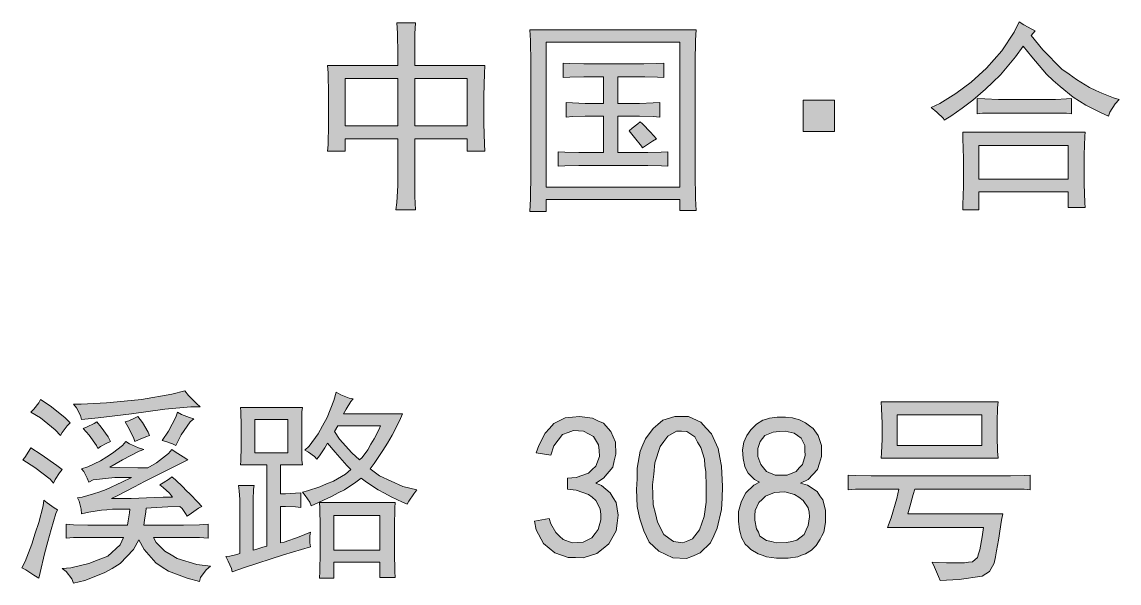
# Model space of a CAD drawing. Header units: millimetres. Extents: x 261 to 114907, y 32 to 1998430.
# Drawn here: x 109271 to 111040, y 1988538 to 1989443 of the extents above; entities that cross this region are included whole.
import ezdxf

# ---------------------------------------------------------------- set-up
doc = ezdxf.new("R2010")
doc.units = ezdxf.units.MM

msp = doc.modelspace()

# ---------------------------------------------------------------- hatches: boundary and pattern name
h = msp.add_hatch(color=0)
h.paths.add_polyline_path([(109905.7, 1989441.3), (109904.8, 1989423.2), (109904.4, 1989388.7), (109904.4, 1989372.3), (110017.3, 1989372.3), (110016.9, 1989359.4), (110016, 1989323.6), (110016, 1989300.8), (110016, 1989278.8), (110016.9, 1989245.6), (110017.3, 1989234.4), (109988.9, 1989234.4), (109988.9, 1989254.2), (109904.4, 1989254.2), (109904.4, 1989198.2), (109904.4, 1989190.5), (109904.8, 1989161.2), (109905.7, 1989139.6), (109874.2, 1989139.6), (109875.5, 1989151.3), (109877.3, 1989178.8), (109877.3, 1989194.4), (109877.3, 1989254.2), (109792.4, 1989254.2), (109792.4, 1989234.4), (109763.9, 1989234.4), (109764.8, 1989244.3), (109765.2, 1989277.5), (109765.2, 1989300.8), (109765.2, 1989324.9), (109764.8, 1989360.7), (109763.9, 1989372.3), (109877.3, 1989372.3), (109877.3, 1989390), (109876.4, 1989424.5), (109875.5, 1989441.3)])
h.paths.add_polyline_path([(109988.9, 1989274.9), (109988.9, 1989351.6), (109904.4, 1989351.6), (109904.4, 1989274.9)])
h.paths.add_polyline_path([(109877.3, 1989274.9), (109877.3, 1989351.6), (109792.4, 1989351.6), (109792.4, 1989274.9)])
h = msp.add_hatch(color=0)
h.dxf.hatch_style = 2
h.paths.add_polyline_path([(110898.5, 1989420.6), (110917.5, 1989397.7), (110948.1, 1989366.3), (110959.7, 1989358.1), (110971.4, 1989349.5), (110992.9, 1989336.6), (111002.8, 1989332.2), (111012.3, 1989327.5), (111031.3, 1989320.2), (111040.3, 1989317.6), (111033.8, 1989310.7), (111025.2, 1989296.9), (111023.5, 1989290.4), (111010.6, 1989296.5), (110986.9, 1989308.5), (110976.5, 1989315), (110966.2, 1989321.5), (110945.1, 1989338.3), (110934.3, 1989348.2), (110923.5, 1989358.5), (110899.4, 1989386.1), (110885.6, 1989403.3), (110873.5, 1989386.1), (110849, 1989357.2), (110836.9, 1989345.6), (110824.8, 1989334.4), (110804.6, 1989316.3), (110796, 1989309.8), (110787.4, 1989303.4), (110768.8, 1989290.4), (110758.5, 1989284), (110757.2, 1989286.6), (110746.4, 1989296.9), (110737.4, 1989304.7), (110751.2, 1989311.1), (110777, 1989327.1), (110789.5, 1989336.1), (110802, 1989345.2), (110826.6, 1989368), (110839.1, 1989382.2), (110851.1, 1989396), (110871.4, 1989426.2), (110879.1, 1989442.6), (110886.5, 1989437.8), (110899.4, 1989430.9), (110905, 1989428.3)])
h = msp.add_hatch(color=0)
h.paths.add_polyline_path([(110358.2, 1989429.6), (110357.3, 1989413.3), (110356.9, 1989377.1), (110356.9, 1989356.8), (110356.9, 1989217.6), (110356.9, 1989197.4), (110357.3, 1989157.7), (110358.2, 1989138.3), (110331.9, 1989138.3), (110331.9, 1989156.4), (110116.4, 1989156.4), (110116.4, 1989137), (110090.1, 1989137), (110091, 1989157.3), (110091.4, 1989198.7), (110091.4, 1989220.2), (110091.4, 1989356.8), (110091.4, 1989376.2), (110091, 1989412.8), (110090.1, 1989429.6)])
h.paths.add_polyline_path([(110331.9, 1989176.3), (110331.9, 1989410.2), (110116.4, 1989410.2), (110116.4, 1989176.3)])
h = msp.add_hatch(color=0)
h.dxf.hatch_style = 2
h.paths.add_polyline_path([(110264.2, 1989374.9), (110274.1, 1989374.9), (110294.8, 1989375.8), (110306, 1989376.2), (110306, 1989352.9), (110296.1, 1989353.4), (110275.4, 1989354.2), (110264.2, 1989354.2), (110231.9, 1989354.2), (110231.9, 1989311.1), (110255.2, 1989311.1), (110266.8, 1989311.1), (110289.2, 1989312), (110299.6, 1989312.4), (110299.6, 1989289.2), (110289.2, 1989290), (110266.8, 1989290.4), (110255.2, 1989290.4), (110231.9, 1989290.4), (110231.9, 1989231.8), (110268.1, 1989231.8), (110280.2, 1989231.8), (110302.1, 1989232.7), (110312.5, 1989233.1), (110312.5, 1989209.9), (110302.6, 1989210.7), (110280.6, 1989211.2), (110268.1, 1989211.2), (110179.8, 1989211.2), (110169, 1989211.2), (110146.6, 1989210.7), (110135.8, 1989209.9), (110135.8, 1989233.1), (110146.6, 1989232.7), (110169, 1989231.8), (110179.8, 1989231.8), (110208.6, 1989231.8), (110208.6, 1989290.4), (110190.1, 1989290.4), (110179.3, 1989290.4), (110158.6, 1989290), (110148.7, 1989289.2), (110148.7, 1989312.4), (110158.6, 1989312), (110179.3, 1989311.1), (110190.1, 1989311.1), (110208.6, 1989311.1), (110208.6, 1989354.2), (110188.8, 1989354.2), (110177.2, 1989354.2), (110154.3, 1989353.4), (110143.6, 1989352.9), (110143.6, 1989376.2), (110154.3, 1989375.8), (110177.2, 1989374.9), (110188.8, 1989374.9)])
h = msp.add_hatch(color=0)
h.dxf.hatch_style = 2
h.paths.add_polyline_path([(110531, 1989316.3), (110581.4, 1989316.3), (110581.4, 1989265.9), (110531, 1989265.9)])
h = msp.add_hatch(color=0)
h.dxf.hatch_style = 2
h.paths.add_polyline_path([(110927.4, 1989317.6), (110937.7, 1989317.6), (110955.8, 1989318.5), (110963.6, 1989318.9), (110963.6, 1989294.3), (110955.4, 1989295.2), (110937.7, 1989295.6), (110928.7, 1989295.6), (110855.9, 1989295.6), (110842.1, 1989295.6), (110820.1, 1989295.2), (110811.5, 1989294.3), (110811.5, 1989318.9), (110824, 1989318.5), (110846, 1989317.6), (110855.9, 1989317.6)])
h = msp.add_hatch(color=0)
h.dxf.hatch_style = 2
h.paths.add_polyline_path([(110268.1, 1989281.4), (110271.5, 1989278), (110284.5, 1989264.6), (110294.4, 1989254.2), (110287.9, 1989250.4), (110276.7, 1989243), (110272, 1989239.6), (110270.3, 1989242.2), (110259, 1989256), (110250, 1989267.2), (110255.2, 1989271.1), (110264.2, 1989278)])
h = msp.add_hatch(color=0)
h.paths.add_polyline_path([(110985.6, 1989264.6), (110985.1, 1989258.1), (110984.3, 1989228), (110984.3, 1989204.7), (110984.3, 1989181.4), (110985.1, 1989150.8), (110985.6, 1989143.5), (110958.4, 1989143.5), (110958.4, 1989168.5), (110814.1, 1989168.5), (110814.1, 1989139.6), (110788.2, 1989139.6), (110788.6, 1989147.4), (110789.5, 1989177.5), (110789.5, 1989199.5), (110789.5, 1989222.4), (110788.6, 1989254.7), (110788.2, 1989264.6)])
h.paths.add_polyline_path([(110958.4, 1989189.2), (110958.4, 1989243.5), (110814.1, 1989243.5), (110814.1, 1989189.2)])
h = msp.add_hatch(color=0)
h.dxf.hatch_style = 2
h.paths.add_polyline_path([(109558.4, 1988822), (109543.3, 1988822), (109501.5, 1988818.2), (109474.3, 1988814.3), (109447.6, 1988810.4), (109393.8, 1988803.9), (109367, 1988801.4), (109365.3, 1988807.8), (109358.9, 1988820.3), (109354.1, 1988825.9), (109366.6, 1988825.9), (109407.1, 1988828.5), (109435.6, 1988831.1), (109463.6, 1988833.7), (109512.7, 1988842.3), (109533.4, 1988847.9), (109539.8, 1988840.1), (109552.3, 1988827.2)])
h = msp.add_hatch(color=0)
h.paths.add_polyline_path([(109805.3, 1988835), (109801.4, 1988830.7), (109793.7, 1988818.2), (109789.8, 1988810.4), (109884.6, 1988810.4), (109879.8, 1988799.2), (109867.8, 1988775.9), (109860.4, 1988763.4), (109853.1, 1988751.4), (109838.9, 1988730.3), (109832.4, 1988722.1), (109847.5, 1988710.4), (109885, 1988693.2), (109907.8, 1988688), (109902.7, 1988681.6), (109894.9, 1988669.9), (109892.3, 1988664.8), (109884.6, 1988668.2), (109866.5, 1988676.8), (109855.7, 1988682.4), (109845.4, 1988688), (109826.8, 1988700.1), (109818.2, 1988706.6), (109809.6, 1988700.1), (109791.1, 1988688), (109781.2, 1988682.9), (109771.2, 1988677.7), (109749.3, 1988667.3), (109737.6, 1988662.2), (109735.1, 1988668.2), (109727.7, 1988679), (109723.4, 1988684.1), (109731.6, 1988686.3), (109751.4, 1988692.8), (109762.2, 1988697.5), (109773.4, 1988701.8), (109792.8, 1988713.4), (109801.4, 1988720.8), (109794.9, 1988727.2), (109776, 1988748.8), (109763.5, 1988763.4), (109759.2, 1988755.7), (109750.6, 1988742.8), (109746.7, 1988737.6), (109742.8, 1988741.5), (109732.9, 1988748.8), (109727.3, 1988751.8), (109734.2, 1988758.3), (109748.8, 1988778.1), (109755.7, 1988791.4), (109763.1, 1988804.8), (109773.8, 1988832), (109777.7, 1988845.3), (109785, 1988841), (109798.8, 1988835.8)])
h.paths.add_polyline_path([(109775.1, 1988782), (109783.3, 1988769.9), (109803.1, 1988747.5), (109815.6, 1988736.3), (109819.5, 1988740.2), (109828.6, 1988752.7), (109833.7, 1988761.7), (109838.9, 1988770.3), (109846.7, 1988785), (109849.2, 1988791), (109780.3, 1988791)])
h = msp.add_hatch(color=0)
h.dxf.hatch_style = 2
h.paths.add_polyline_path([(109300.7, 1988833.7), (109316.6, 1988823.3), (109340.3, 1988804.4), (109348.9, 1988796.2), (109343.8, 1988791), (109336, 1988780.7), (109333.4, 1988775.5), (109324.8, 1988785), (109300.7, 1988803.9), (109285.2, 1988813), (109290.3, 1988818.2), (109298.1, 1988828.5)])
h = msp.add_hatch(color=0)
h.paths.add_polyline_path([(109736.3, 1988595.8), (109692.8, 1988582.9), (109629.9, 1988562.6), (109610.1, 1988555.7), (109608.8, 1988560.9), (109603.6, 1988573), (109599.7, 1988580.3), (109606.2, 1988581.2), (109617.4, 1988583.7), (109622.2, 1988585.5), (109622.2, 1988667.3), (109622.2, 1988672.5), (109621.3, 1988686.3), (109620.4, 1988694.9), (109645.4, 1988694.9), (109644.6, 1988688.9), (109644.1, 1988672.1), (109644.1, 1988660.9), (109644.1, 1988590.6), (109648.4, 1988591.9), (109659.6, 1988595.4), (109666.1, 1988597.1), (109666.1, 1988728.5), (109623.4, 1988728.5), (109623.9, 1988735), (109624.7, 1988757.8), (109624.7, 1988774.2), (109624.7, 1988791), (109623.9, 1988814.3), (109623.4, 1988820.7), (109723.4, 1988820.7), (109722.6, 1988813.9), (109722.1, 1988790.2), (109722.1, 1988774.2), (109722.1, 1988758.3), (109722.6, 1988735.9), (109723.4, 1988728.5), (109688.1, 1988728.5), (109688.1, 1988681.6), (109695.8, 1988681.6), (109712.2, 1988682.4), (109720.8, 1988682.9), (109720.8, 1988659.6), (109712.2, 1988660.4), (109695.8, 1988660.9), (109688.1, 1988660.9), (109688.1, 1988602.3), (109694.1, 1988603.6), (109718.2, 1988612.2), (109736.3, 1988619.5), (109735.5, 1988613.9), (109735.5, 1988602.3)])
h.paths.add_polyline_path([(109699.7, 1988747.9), (109699.7, 1988801.4), (109646.7, 1988801.4), (109646.7, 1988747.9)])
h = msp.add_hatch(color=0)
h.paths.add_polyline_path([(110845.1, 1988829.8), (110844.2, 1988820.3), (110843.8, 1988797.9), (110843.8, 1988785.8), (110843.8, 1988773.3), (110844.2, 1988750.1), (110845.1, 1988738.9), (110656.4, 1988738.9), (110657.2, 1988747.9), (110658.1, 1988769.5), (110658.1, 1988782), (110658.1, 1988794.9), (110657.2, 1988819), (110656.4, 1988829.8)])
h.paths.add_polyline_path([(110819.2, 1988759.6), (110819.2, 1988809.1), (110682.6, 1988809.1), (110682.6, 1988759.6)])
h = msp.add_hatch(color=0)
h.dxf.hatch_style = 2
h.paths.add_polyline_path([(109458, 1988806.5), (109465.3, 1988796.6), (109474.3, 1988781.1), (109476.5, 1988775.5), (109470.5, 1988773.3), (109458.8, 1988768.6), (109452.8, 1988766), (109451.5, 1988770.8), (109443.8, 1988786.3), (109437.3, 1988797.5), (109443.3, 1988799.2), (109453.7, 1988803.9)])
h = msp.add_hatch(color=0)
h.dxf.hatch_style = 2
h.paths.add_polyline_path([(109548, 1988802.6), (109542, 1988797.9), (109527.8, 1988776.8), (109519.2, 1988759.6), (109514, 1988762.1), (109503.2, 1988766), (109497.2, 1988767.3), (109507.1, 1988782.4), (109519.2, 1988805.2), (109521.7, 1988813), (109528.2, 1988809.5), (109541.1, 1988804.4)])
h = msp.add_hatch(color=0)
h.dxf.hatch_style = 2
h.paths.add_polyline_path([(110097.5, 1988637.6), (110121.2, 1988641.5), (110123.7, 1988632.9), (110131.9, 1988619.1), (110138, 1988613.5), (110144, 1988607.9), (110158.2, 1988602.7), (110167.3, 1988603.1), (110175.9, 1988603.6), (110190.1, 1988610.5), (110195.3, 1988617.4), (110200.4, 1988624.2), (110204.8, 1988639.8), (110204.3, 1988648.4), (110203.5, 1988657.4), (110196.6, 1988670.8), (110190.5, 1988676), (110184.5, 1988680.7), (110164.7, 1988687.6), (110150.9, 1988689.3), (110150.9, 1988706.6), (110164.7, 1988707.8), (110184.5, 1988714.7), (110190.5, 1988720.8), (110196.6, 1988726.4), (110202.2, 1988741.9), (110201.7, 1988751.4), (110200.9, 1988760.8), (110192.7, 1988774.2), (110184.9, 1988778.5), (110176.7, 1988782.8), (110160.4, 1988783.7), (110151.7, 1988780.7), (110142.7, 1988777.2), (110128.9, 1988759.1), (110123.7, 1988744), (110100.5, 1988747.9), (110104.3, 1988759.6), (110114.7, 1988779.4), (110121.6, 1988787.1), (110128.5, 1988794.9), (110147, 1988803.9), (110158.6, 1988805.2), (110170.3, 1988806.5), (110191, 1988803.5), (110199.6, 1988799.2), (110208.6, 1988795.3), (110220.7, 1988782), (110224.6, 1988773.3), (110228, 1988764.7), (110228.9, 1988745.3), (110226.3, 1988735), (110223.7, 1988724.7), (110208.6, 1988706.6), (110196.6, 1988698.8), (110205.6, 1988694.9), (110219.4, 1988682.9), (110224.6, 1988675.1), (110229.3, 1988667.3), (110232.3, 1988647.1), (110231, 1988634.2), (110229.3, 1988621.7), (110217.7, 1988601), (110208.2, 1988593.2), (110198.3, 1988585.5), (110176.3, 1988578.1), (110163.8, 1988578.6), (110151.7, 1988578.6), (110130.2, 1988586.3), (110121.2, 1988594.1), (110112.1, 1988601.4), (110100.5, 1988623.4)])
h = msp.add_hatch(color=0)
h.paths.add_polyline_path([(110262.9, 1988705.7), (110263.4, 1988722.9), (110268.1, 1988750.1), (110272.4, 1988760.4), (110276.7, 1988770.3), (110288.8, 1988787.1), (110296.5, 1988793.6), (110304.3, 1988800.1), (110323.7, 1988806.5), (110334.9, 1988806.5), (110346.1, 1988806.5), (110365.9, 1988797), (110374.5, 1988787.6), (110383.2, 1988778.1), (110393.9, 1988754.4), (110396.5, 1988740.2), (110399.1, 1988725.9), (110400.8, 1988693.2), (110400, 1988674.7), (110399.1, 1988656.1), (110392.2, 1988626), (110387, 1988613.9), (110381.4, 1988602.3), (110364.6, 1988586.3), (110353.8, 1988581.6), (110342.6, 1988577.3), (110320.7, 1988578.1), (110309.5, 1988583.7), (110298.3, 1988588.9), (110282.7, 1988603.6), (110278.4, 1988612.6), (110273.7, 1988622.1), (110267.2, 1988641.1), (110265.5, 1988651), (110263.4, 1988661.3), (110262.1, 1988688.5)])
h.paths.add_polyline_path([(110290.1, 1988713.4), (110287.9, 1988695.8), (110289.2, 1988663.9), (110292.7, 1988649.7), (110295.7, 1988635.9), (110306.4, 1988616.1), (110314.2, 1988610), (110321.5, 1988604.4), (110336.6, 1988602.3), (110344.8, 1988605.7), (110352.6, 1988609.2), (110363.8, 1988623.4), (110367.2, 1988634.2), (110371.1, 1988644.9), (110374.5, 1988668.2), (110374.5, 1988681.1), (110374.5, 1988693.6), (110373.7, 1988716.9), (110372.4, 1988727.2), (110371.5, 1988737.6), (110365.9, 1988756.5), (110360.7, 1988764.7), (110356, 1988773.3), (110343.1, 1988782), (110334.9, 1988782.4), (110326.7, 1988782.8), (110312.5, 1988774.6), (110306.4, 1988766), (110300, 1988757.8), (110291.8, 1988731.5)])
h = msp.add_hatch(color=0)
h.paths.add_polyline_path([(110426.7, 1988645.4), (110426.7, 1988653.1), (110430.6, 1988668.2), (110434.4, 1988676), (110438.3, 1988683.3), (110451.2, 1988695.3), (110460.3, 1988700.1), (110452.5, 1988704.4), (110442.2, 1988714.7), (110439.6, 1988719.9), (110437, 1988725.5), (110434, 1988738.4), (110433.6, 1988745.3), (110433.1, 1988752.7), (110435.3, 1988764.7), (110437.4, 1988769.9), (110440, 1988775.5), (110446.5, 1988785), (110451.2, 1988789.7), (110455.5, 1988794), (110465.9, 1988800.5), (110471.5, 1988801.8), (110476.7, 1988803.5), (110488.7, 1988805.2), (110495.2, 1988805.2), (110502.1, 1988805.2), (110513.7, 1988803.9), (110518.9, 1988802.6), (110524.1, 1988801.4), (110534.8, 1988795.8), (110540.9, 1988791.4), (110546.9, 1988787.1), (110555.1, 1988775.5), (110557.7, 1988767.3), (110560.3, 1988759.6), (110560.3, 1988741.5), (110557.2, 1988731.1), (110554.2, 1988720.8), (110539.1, 1988704.4), (110526.6, 1988698.8), (110537.9, 1988695.3), (110553.4, 1988685.4), (110557.7, 1988678.5), (110562.4, 1988671.6), (110566.7, 1988655.3), (110566.7, 1988645.4), (110566.7, 1988635.5), (110564.1, 1988619.9), (110561.1, 1988613.9), (110558.1, 1988608.3), (110551.6, 1988598.4), (110548.2, 1988594.5), (110544.3, 1988590.6), (110534.8, 1988584.6), (110528.4, 1988582.4), (110522.3, 1988579.9), (110506.8, 1988577.7), (110497.3, 1988577.7), (110487.9, 1988577.7), (110471.5, 1988579.9), (110465, 1988582.4), (110458.1, 1988584.6), (110446.5, 1988591.5), (110442.2, 1988595.8), (110437.4, 1988600.5), (110431.4, 1988611.3), (110429.7, 1988617.4), (110428, 1988623.4), (110426.7, 1988637.6)])
h.paths.add_polyline_path([(110453, 1988646.7), (110453, 1988638.9), (110455.5, 1988625.1), (110458.6, 1988619.5), (110461.1, 1988613.5), (110471.9, 1988606.1), (110479.7, 1988604.4), (110487.4, 1988602.7), (110503.8, 1988603.1), (110512.4, 1988604.9), (110520.6, 1988607), (110532.2, 1988616.1), (110535.7, 1988623.4), (110539.1, 1988630.3), (110541.3, 1988644.5), (110540.4, 1988651.8), (110539.1, 1988659.2), (110531, 1988670.8), (110524.1, 1988676), (110516.7, 1988680.7), (110501.2, 1988685), (110492.6, 1988684.1), (110484.4, 1988683.7), (110470.2, 1988677.7), (110465, 1988672.5), (110459.4, 1988667.3), (110453.4, 1988654.4)])
h.paths.add_polyline_path([(110457.7, 1988747.9), (110457.7, 1988741.5), (110462.4, 1988729), (110466.7, 1988723.4), (110471.5, 1988717.3), (110485.7, 1988711.7), (110495.2, 1988711.7), (110505.1, 1988711.7), (110519.8, 1988717.3), (110524.5, 1988723.4), (110529.7, 1988729), (110534, 1988743.2), (110533.5, 1988751.4), (110533.5, 1988759.6), (110527.5, 1988771.2), (110521.9, 1988775.5), (110516.3, 1988779.4), (110501.7, 1988782.4), (110492.2, 1988782), (110482.7, 1988781.1), (110469.3, 1988775.5), (110465.5, 1988770.8), (110461.6, 1988766), (110457.7, 1988754.4)])
h = msp.add_hatch(color=0)
h.dxf.hatch_style = 2
h.paths.add_polyline_path([(109392, 1988797.5), (109398.9, 1988788.9), (109410.1, 1988773.3), (109414, 1988766), (109408, 1988763.4), (109397.6, 1988757.8), (109393.3, 1988754.4), (109391.2, 1988759.6), (109379.5, 1988775.9), (109369.6, 1988787.1), (109376.1, 1988789.7), (109387.3, 1988794.9)])
h = msp.add_hatch(color=0)
h.dxf.hatch_style = 2
h.paths.add_polyline_path([(109438.6, 1988766), (109444.6, 1988762.1), (109458.8, 1988755.7), (109467.5, 1988753.1), (109460.1, 1988750.5), (109433, 1988736.3), (109412.7, 1988724.7), (109427.8, 1988723.8), (109458, 1988723.4), (109473.9, 1988723.4), (109488.1, 1988731.5), (109507.5, 1988746.6), (109512.7, 1988753.1), (109517.9, 1988749.2), (109530.8, 1988741), (109538.6, 1988736.3), (109520, 1988727.2), (109484.7, 1988709.6), (109468.7, 1988701.4), (109452.4, 1988692.8), (109425.7, 1988679), (109415.3, 1988673.8), (109425.2, 1988673.8), (109447.2, 1988674.2), (109459.3, 1988674.7), (109471.8, 1988675.1), (109498.9, 1988676), (109514, 1988676.4), (109508.8, 1988682.4), (109498.5, 1988691.9), (109493.3, 1988696.2), (109498.9, 1988699.2), (109508.8, 1988705.7), (109512.7, 1988709.1), (109518.7, 1988704), (109530.4, 1988692.8), (109536, 1988686.7), (109542, 1988681.1), (109554.5, 1988668.2), (109561, 1988660.9), (109555.8, 1988658.3), (109544.2, 1988650.5), (109537.3, 1988645.4), (109534.7, 1988649.7), (109529.1, 1988657.9), (109525.6, 1988660.9), (109506.2, 1988660.4), (109479.1, 1988659.2), (109471.3, 1988658.3), (109470.5, 1988652.3), (109468.7, 1988638.9), (109467.5, 1988631.1), (109520.5, 1988631.1), (109531.7, 1988631.1), (109557.1, 1988631.6), (109571.3, 1988632.4), (109571.3, 1988610), (109557.5, 1988610.9), (109532.1, 1988611.3), (109520.5, 1988611.3), (109483, 1988611.3), (109487.3, 1988603.1), (109501.5, 1988588.9), (109511.4, 1988582.9), (109521.3, 1988577.3), (109553.2, 1988567.8), (109575.2, 1988564.8), (109567.9, 1988558.7), (109558.8, 1988546.7), (109557.1, 1988540.2), (109537.3, 1988545.4), (109507.5, 1988557), (109497.2, 1988563.5), (109486.8, 1988570), (109467.9, 1988591.9), (109459.3, 1988607.4), (109451.1, 1988591.9), (109429.5, 1988569.1), (109416.6, 1988561.3), (109403.7, 1988554), (109372.2, 1988541.9), (109354.1, 1988537.6), (109351.5, 1988544.5), (109342.5, 1988556.2), (109336, 1988560.9), (109349.8, 1988562.2), (109378.7, 1988569.1), (109393.8, 1988575.1), (109409.3, 1988581.2), (109429.5, 1988599.3), (109434.7, 1988611.3), (109389.5, 1988611.3), (109377.4, 1988611.3), (109354.1, 1988610.9), (109342.5, 1988610), (109342.5, 1988632.4), (109354.1, 1988631.6), (109377.4, 1988631.1), (109389.5, 1988631.1), (109441.2, 1988631.1), (109442.5, 1988638), (109444.6, 1988651), (109445, 1988657), (109435.6, 1988657), (109417, 1988656.6), (109408, 1988655.7), (109399.4, 1988655.3), (109378.7, 1988651.8), (109367, 1988649.2), (109366.6, 1988656.6), (109363.2, 1988669.5), (109360.6, 1988675.1), (109368.3, 1988676.4), (109386.4, 1988681.6), (109396.4, 1988685), (109406.7, 1988688.5), (109432.1, 1988700.1), (109447.6, 1988707.8), (109420.5, 1988707.8), (109386, 1988704), (109378.7, 1988700.1), (109376.1, 1988706.6), (109370.5, 1988717.3), (109367, 1988722.1), (109377.4, 1988725.1), (109397.6, 1988734.6), (109407.6, 1988741), (109417, 1988747.1), (109433, 1988759.6)])
h = msp.add_hatch(color=0)
h.dxf.hatch_style = 2
h.paths.add_polyline_path([(109285.2, 1988755.7), (109302, 1988744.9), (109327.4, 1988727.2), (109336, 1988720.8), (109331.3, 1988715.6), (109324.4, 1988704.4), (109321.8, 1988698.8), (109316.6, 1988705.3), (109291.6, 1988723.8), (109272.2, 1988736.3), (109275.7, 1988740.2), (109282.2, 1988750.1)])
h = msp.add_hatch(color=0)
h.dxf.hatch_style = 2
h.paths.add_polyline_path([(110852.9, 1988710.4), (110865.3, 1988710.4), (110887.3, 1988710.9), (110897.2, 1988711.7), (110897.2, 1988688), (110887.3, 1988688.9), (110865.3, 1988689.3), (110852.9, 1988689.3), (110711.1, 1988689.3), (110708.5, 1988680.3), (110702.9, 1988660.4), (110699.4, 1988649.2), (110852.9, 1988649.2), (110850.7, 1988638.9), (110848.1, 1988621.2), (110846.8, 1988613.9), (110846, 1988607), (110842.9, 1988589.8), (110841.2, 1988579.9), (110839.1, 1988569.5), (110831.3, 1988556.2), (110825.7, 1988552.3), (110819.7, 1988548.8), (110782.6, 1988543.2), (110751.6, 1988541.5), (110749, 1988548.4), (110742.5, 1988563.5), (110738.7, 1988571.2), (110761.9, 1988570.4), (110791.2, 1988570.4), (110797.7, 1988571.2), (110803.7, 1988571.7), (110811.9, 1988578.6), (110813.6, 1988585), (110815.8, 1988591.1), (110819.7, 1988612.2), (110821.8, 1988627.3), (110667.1, 1988627.3), (110672.7, 1988642.8), (110681.8, 1988673.8), (110685.2, 1988689.3), (110653.8, 1988689.3), (110640.4, 1988689.3), (110615, 1988688.9), (110603.4, 1988688), (110603.4, 1988711.7), (110615, 1988710.9), (110640.4, 1988710.4), (110653.8, 1988710.4)])
h = msp.add_hatch(color=0)
h.dxf.hatch_style = 2
h.paths.add_polyline_path([(109328.3, 1988655.7), (109325.7, 1988649.7), (109317.9, 1988624.2), (109312.8, 1988604.4), (109307.6, 1988584.6), (109300.3, 1988554.9), (109298.1, 1988545.4), (109290.3, 1988550.6), (109277, 1988558.7), (109271, 1988562.2), (109276.1, 1988572.5), (109286.9, 1988600.5), (109292.5, 1988618.2), (109298.1, 1988635.5), (109305, 1988662.2), (109306.3, 1988671.2), (109311.9, 1988666.9), (109323.1, 1988659.2)])
h = msp.add_hatch(color=0)
h.paths.add_polyline_path([(109872.9, 1988667.3), (109872.1, 1988659.2), (109871.7, 1988629), (109871.7, 1988607.4), (109871.7, 1988586.8), (109872.1, 1988556.2), (109872.9, 1988546.7), (109848, 1988546.7), (109848, 1988571.2), (109773.8, 1988571.2), (109773.8, 1988545.4), (109750.6, 1988545.4), (109751.4, 1988556.2), (109751.9, 1988587.6), (109751.9, 1988607.4), (109751.9, 1988628.6), (109751.4, 1988658.3), (109750.6, 1988667.3)])
h.paths.add_polyline_path([(109848, 1988590.6), (109848, 1988646.7), (109773.8, 1988646.7), (109773.8, 1988590.6)])

# ---------------------------------------------------------------- linework, layer by layer
at = {"color": 0, "lineweight": 0}
for points in [[(109905.7, 1989441.3), (109904.8, 1989423.2), (109904.4, 1989388.7), (109904.4, 1989372.3), (110017.3, 1989372.3), (110016.9, 1989359.4), (110016, 1989323.6), (110016, 1989300.8), (110016, 1989278.8), (110016.9, 1989245.6), (110017.3, 1989234.4), (109988.9, 1989234.4), (109988.9, 1989254.2), (109904.4, 1989254.2), (109904.4, 1989198.2), (109904.4, 1989190.5), (109904.8, 1989161.2), (109905.7, 1989139.6), (109874.2, 1989139.6), (109875.5, 1989151.3), (109877.3, 1989178.8), (109877.3, 1989194.4), (109877.3, 1989254.2), (109792.4, 1989254.2), (109792.4, 1989234.4), (109763.9, 1989234.4), (109764.8, 1989244.3), (109765.2, 1989277.5), (109765.2, 1989300.8), (109765.2, 1989324.9), (109764.8, 1989360.7), (109763.9, 1989372.3), (109877.3, 1989372.3), (109877.3, 1989390), (109876.4, 1989424.5), (109875.5, 1989441.3)], [(110898.5, 1989420.6), (110917.5, 1989397.7), (110948.1, 1989366.3), (110959.7, 1989358.1), (110971.4, 1989349.5), (110992.9, 1989336.6), (111002.8, 1989332.2), (111012.3, 1989327.5), (111031.3, 1989320.2), (111040.3, 1989317.6), (111033.8, 1989310.7), (111025.2, 1989296.9), (111023.5, 1989290.4), (111010.6, 1989296.5), (110986.9, 1989308.5), (110976.5, 1989315), (110966.2, 1989321.5), (110945.1, 1989338.3), (110934.3, 1989348.2), (110923.5, 1989358.5), (110899.4, 1989386.1), (110885.6, 1989403.3), (110873.5, 1989386.1), (110849, 1989357.2), (110836.9, 1989345.6), (110824.8, 1989334.4), (110804.6, 1989316.3), (110796, 1989309.8), (110787.4, 1989303.4), (110768.8, 1989290.4), (110758.5, 1989284), (110757.2, 1989286.6), (110746.4, 1989296.9), (110737.4, 1989304.7), (110751.2, 1989311.1), (110777, 1989327.1), (110789.5, 1989336.1), (110802, 1989345.2), (110826.6, 1989368), (110839.1, 1989382.2), (110851.1, 1989396), (110871.4, 1989426.2), (110879.1, 1989442.6), (110886.5, 1989437.8), (110899.4, 1989430.9), (110905, 1989428.3)], [(110358.2, 1989429.6), (110357.3, 1989413.3), (110356.9, 1989377.1), (110356.9, 1989356.8), (110356.9, 1989217.6), (110356.9, 1989197.4), (110357.3, 1989157.7), (110358.2, 1989138.3), (110331.9, 1989138.3), (110331.9, 1989156.4), (110116.4, 1989156.4), (110116.4, 1989137), (110090.1, 1989137), (110091, 1989157.3), (110091.4, 1989198.7), (110091.4, 1989220.2), (110091.4, 1989356.8), (110091.4, 1989376.2), (110091, 1989412.8), (110090.1, 1989429.6)], [(110331.9, 1989176.3), (110331.9, 1989410.2), (110116.4, 1989410.2), (110116.4, 1989176.3)], [(110264.2, 1989374.9), (110274.1, 1989374.9), (110294.8, 1989375.8), (110306, 1989376.2), (110306, 1989352.9), (110296.1, 1989353.4), (110275.4, 1989354.2), (110264.2, 1989354.2), (110231.9, 1989354.2), (110231.9, 1989311.1), (110255.2, 1989311.1), (110266.8, 1989311.1), (110289.2, 1989312), (110299.6, 1989312.4), (110299.6, 1989289.2), (110289.2, 1989290), (110266.8, 1989290.4), (110255.2, 1989290.4), (110231.9, 1989290.4), (110231.9, 1989231.8), (110268.1, 1989231.8), (110280.2, 1989231.8), (110302.1, 1989232.7), (110312.5, 1989233.1), (110312.5, 1989209.9), (110302.6, 1989210.7), (110280.6, 1989211.2), (110268.1, 1989211.2), (110179.8, 1989211.2), (110169, 1989211.2), (110146.6, 1989210.7), (110135.8, 1989209.9), (110135.8, 1989233.1), (110146.6, 1989232.7), (110169, 1989231.8), (110179.8, 1989231.8), (110208.6, 1989231.8), (110208.6, 1989290.4), (110190.1, 1989290.4), (110179.3, 1989290.4), (110158.6, 1989290), (110148.7, 1989289.2), (110148.7, 1989312.4), (110158.6, 1989312), (110179.3, 1989311.1), (110190.1, 1989311.1), (110208.6, 1989311.1), (110208.6, 1989354.2), (110188.8, 1989354.2), (110177.2, 1989354.2), (110154.3, 1989353.4), (110143.6, 1989352.9), (110143.6, 1989376.2), (110154.3, 1989375.8), (110177.2, 1989374.9), (110188.8, 1989374.9)], [(109877.3, 1989274.9), (109877.3, 1989351.6), (109792.4, 1989351.6), (109792.4, 1989274.9)], [(109988.9, 1989274.9), (109988.9, 1989351.6), (109904.4, 1989351.6), (109904.4, 1989274.9)], [(110531, 1989316.3), (110581.4, 1989316.3), (110581.4, 1989265.9), (110531, 1989265.9)], [(110927.4, 1989317.6), (110937.7, 1989317.6), (110955.8, 1989318.5), (110963.6, 1989318.9), (110963.6, 1989294.3), (110955.4, 1989295.2), (110937.7, 1989295.6), (110928.7, 1989295.6), (110855.9, 1989295.6), (110842.1, 1989295.6), (110820.1, 1989295.2), (110811.5, 1989294.3), (110811.5, 1989318.9), (110824, 1989318.5), (110846, 1989317.6), (110855.9, 1989317.6)], [(110268.1, 1989281.4), (110271.5, 1989278), (110284.5, 1989264.6), (110294.4, 1989254.2), (110287.9, 1989250.4), (110276.7, 1989243), (110272, 1989239.6), (110270.3, 1989242.2), (110259, 1989256), (110250, 1989267.2), (110255.2, 1989271.1), (110264.2, 1989278)], [(110985.6, 1989264.6), (110985.1, 1989258.1), (110984.3, 1989228), (110984.3, 1989204.7), (110984.3, 1989181.4), (110985.1, 1989150.8), (110985.6, 1989143.5), (110958.4, 1989143.5), (110958.4, 1989168.5), (110814.1, 1989168.5), (110814.1, 1989139.6), (110788.2, 1989139.6), (110788.6, 1989147.4), (110789.5, 1989177.5), (110789.5, 1989199.5), (110789.5, 1989222.4), (110788.6, 1989254.7), (110788.2, 1989264.6)], [(110958.4, 1989189.2), (110958.4, 1989243.5), (110814.1, 1989243.5), (110814.1, 1989189.2)], [(109558.4, 1988822), (109543.3, 1988822), (109501.5, 1988818.2), (109474.3, 1988814.3), (109447.6, 1988810.4), (109393.8, 1988803.9), (109367, 1988801.4), (109365.3, 1988807.8), (109358.9, 1988820.3), (109354.1, 1988825.9), (109366.6, 1988825.9), (109407.1, 1988828.5), (109435.6, 1988831.1), (109463.6, 1988833.7), (109512.7, 1988842.3), (109533.4, 1988847.9), (109539.8, 1988840.1), (109552.3, 1988827.2)], [(109805.3, 1988835), (109801.4, 1988830.7), (109793.7, 1988818.2), (109789.8, 1988810.4), (109884.6, 1988810.4), (109879.8, 1988799.2), (109867.8, 1988775.9), (109860.4, 1988763.4), (109853.1, 1988751.4), (109838.9, 1988730.3), (109832.4, 1988722.1), (109847.5, 1988710.4), (109885, 1988693.2), (109907.8, 1988688), (109902.7, 1988681.6), (109894.9, 1988669.9), (109892.3, 1988664.8), (109884.6, 1988668.2), (109866.5, 1988676.8), (109855.7, 1988682.4), (109845.4, 1988688), (109826.8, 1988700.1), (109818.2, 1988706.6), (109809.6, 1988700.1), (109791.1, 1988688), (109781.2, 1988682.9), (109771.2, 1988677.7), (109749.3, 1988667.3), (109737.6, 1988662.2), (109735.1, 1988668.2), (109727.7, 1988679), (109723.4, 1988684.1), (109731.6, 1988686.3), (109751.4, 1988692.8), (109762.2, 1988697.5), (109773.4, 1988701.8), (109792.8, 1988713.4), (109801.4, 1988720.8), (109794.9, 1988727.2), (109776, 1988748.8), (109763.5, 1988763.4), (109759.2, 1988755.7), (109750.6, 1988742.8), (109746.7, 1988737.6), (109742.8, 1988741.5), (109732.9, 1988748.8), (109727.3, 1988751.8), (109734.2, 1988758.3), (109748.8, 1988778.1), (109755.7, 1988791.4), (109763.1, 1988804.8), (109773.8, 1988832), (109777.7, 1988845.3), (109785, 1988841), (109798.8, 1988835.8)], [(109300.7, 1988833.7), (109316.6, 1988823.3), (109340.3, 1988804.4), (109348.9, 1988796.2), (109343.8, 1988791), (109336, 1988780.7), (109333.4, 1988775.5), (109324.8, 1988785), (109300.7, 1988803.9), (109285.2, 1988813), (109290.3, 1988818.2), (109298.1, 1988828.5)], [(109736.3, 1988595.8), (109692.8, 1988582.9), (109629.9, 1988562.6), (109610.1, 1988555.7), (109608.8, 1988560.9), (109603.6, 1988573), (109599.7, 1988580.3), (109606.2, 1988581.2), (109617.4, 1988583.7), (109622.2, 1988585.5), (109622.2, 1988667.3), (109622.2, 1988672.5), (109621.3, 1988686.3), (109620.4, 1988694.9), (109645.4, 1988694.9), (109644.6, 1988688.9), (109644.1, 1988672.1), (109644.1, 1988660.9), (109644.1, 1988590.6), (109648.4, 1988591.9), (109659.6, 1988595.4), (109666.1, 1988597.1), (109666.1, 1988728.5), (109623.4, 1988728.5), (109623.9, 1988735), (109624.7, 1988757.8), (109624.7, 1988774.2), (109624.7, 1988791), (109623.9, 1988814.3), (109623.4, 1988820.7), (109723.4, 1988820.7), (109722.6, 1988813.9), (109722.1, 1988790.2), (109722.1, 1988774.2), (109722.1, 1988758.3), (109722.6, 1988735.9), (109723.4, 1988728.5), (109688.1, 1988728.5), (109688.1, 1988681.6), (109695.8, 1988681.6), (109712.2, 1988682.4), (109720.8, 1988682.9), (109720.8, 1988659.6), (109712.2, 1988660.4), (109695.8, 1988660.9), (109688.1, 1988660.9), (109688.1, 1988602.3), (109694.1, 1988603.6), (109718.2, 1988612.2), (109736.3, 1988619.5), (109735.5, 1988613.9), (109735.5, 1988602.3)], [(110845.1, 1988829.8), (110844.2, 1988820.3), (110843.8, 1988797.9), (110843.8, 1988785.8), (110843.8, 1988773.3), (110844.2, 1988750.1), (110845.1, 1988738.9), (110656.4, 1988738.9), (110657.2, 1988747.9), (110658.1, 1988769.5), (110658.1, 1988782), (110658.1, 1988794.9), (110657.2, 1988819), (110656.4, 1988829.8)], [(109458, 1988806.5), (109465.3, 1988796.6), (109474.3, 1988781.1), (109476.5, 1988775.5), (109470.5, 1988773.3), (109458.8, 1988768.6), (109452.8, 1988766), (109451.5, 1988770.8), (109443.8, 1988786.3), (109437.3, 1988797.5), (109443.3, 1988799.2), (109453.7, 1988803.9)], [(109548, 1988802.6), (109542, 1988797.9), (109527.8, 1988776.8), (109519.2, 1988759.6), (109514, 1988762.1), (109503.2, 1988766), (109497.2, 1988767.3), (109507.1, 1988782.4), (109519.2, 1988805.2), (109521.7, 1988813), (109528.2, 1988809.5), (109541.1, 1988804.4)], [(109699.7, 1988747.9), (109699.7, 1988801.4), (109646.7, 1988801.4), (109646.7, 1988747.9)], [(110097.5, 1988637.6), (110121.2, 1988641.5), (110123.7, 1988632.9), (110131.9, 1988619.1), (110138, 1988613.5), (110144, 1988607.9), (110158.2, 1988602.7), (110167.3, 1988603.1), (110175.9, 1988603.6), (110190.1, 1988610.5), (110195.3, 1988617.4), (110200.4, 1988624.2), (110204.8, 1988639.8), (110204.3, 1988648.4), (110203.5, 1988657.4), (110196.6, 1988670.8), (110190.5, 1988676), (110184.5, 1988680.7), (110164.7, 1988687.6), (110150.9, 1988689.3), (110150.9, 1988706.6), (110164.7, 1988707.8), (110184.5, 1988714.7), (110190.5, 1988720.8), (110196.6, 1988726.4), (110202.2, 1988741.9), (110201.7, 1988751.4), (110200.9, 1988760.8), (110192.7, 1988774.2), (110184.9, 1988778.5), (110176.7, 1988782.8), (110160.4, 1988783.7), (110151.7, 1988780.7), (110142.7, 1988777.2), (110128.9, 1988759.1), (110123.7, 1988744), (110100.5, 1988747.9), (110104.3, 1988759.6), (110114.7, 1988779.4), (110121.6, 1988787.1), (110128.5, 1988794.9), (110147, 1988803.9), (110158.6, 1988805.2), (110170.3, 1988806.5), (110191, 1988803.5), (110199.6, 1988799.2), (110208.6, 1988795.3), (110220.7, 1988782), (110224.6, 1988773.3), (110228, 1988764.7), (110228.9, 1988745.3), (110226.3, 1988735), (110223.7, 1988724.7), (110208.6, 1988706.6), (110196.6, 1988698.8), (110205.6, 1988694.9), (110219.4, 1988682.9), (110224.6, 1988675.1), (110229.3, 1988667.3), (110232.3, 1988647.1), (110231, 1988634.2), (110229.3, 1988621.7), (110217.7, 1988601), (110208.2, 1988593.2), (110198.3, 1988585.5), (110176.3, 1988578.1), (110163.8, 1988578.6), (110151.7, 1988578.6), (110130.2, 1988586.3), (110121.2, 1988594.1), (110112.1, 1988601.4), (110100.5, 1988623.4)], [(110262.9, 1988705.7), (110263.4, 1988722.9), (110268.1, 1988750.1), (110272.4, 1988760.4), (110276.7, 1988770.3), (110288.8, 1988787.1), (110296.5, 1988793.6), (110304.3, 1988800.1), (110323.7, 1988806.5), (110334.9, 1988806.5), (110346.1, 1988806.5), (110365.9, 1988797), (110374.5, 1988787.6), (110383.2, 1988778.1), (110393.9, 1988754.4), (110396.5, 1988740.2), (110399.1, 1988725.9), (110400.8, 1988693.2), (110400, 1988674.7), (110399.1, 1988656.1), (110392.2, 1988626), (110387, 1988613.9), (110381.4, 1988602.3), (110364.6, 1988586.3), (110353.8, 1988581.6), (110342.6, 1988577.3), (110320.7, 1988578.1), (110309.5, 1988583.7), (110298.3, 1988588.9), (110282.7, 1988603.6), (110278.4, 1988612.6), (110273.7, 1988622.1), (110267.2, 1988641.1), (110265.5, 1988651), (110263.4, 1988661.3), (110262.1, 1988688.5)], [(110426.7, 1988645.4), (110426.7, 1988653.1), (110430.6, 1988668.2), (110434.4, 1988676), (110438.3, 1988683.3), (110451.2, 1988695.3), (110460.3, 1988700.1), (110452.5, 1988704.4), (110442.2, 1988714.7), (110439.6, 1988719.9), (110437, 1988725.5), (110434, 1988738.4), (110433.6, 1988745.3), (110433.1, 1988752.7), (110435.3, 1988764.7), (110437.4, 1988769.9), (110440, 1988775.5), (110446.5, 1988785), (110451.2, 1988789.7), (110455.5, 1988794), (110465.9, 1988800.5), (110471.5, 1988801.8), (110476.7, 1988803.5), (110488.7, 1988805.2), (110495.2, 1988805.2), (110502.1, 1988805.2), (110513.7, 1988803.9), (110518.9, 1988802.6), (110524.1, 1988801.4), (110534.8, 1988795.8), (110540.9, 1988791.4), (110546.9, 1988787.1), (110555.1, 1988775.5), (110557.7, 1988767.3), (110560.3, 1988759.6), (110560.3, 1988741.5), (110557.2, 1988731.1), (110554.2, 1988720.8), (110539.1, 1988704.4), (110526.6, 1988698.8), (110537.9, 1988695.3), (110553.4, 1988685.4), (110557.7, 1988678.5), (110562.4, 1988671.6), (110566.7, 1988655.3), (110566.7, 1988645.4), (110566.7, 1988635.5), (110564.1, 1988619.9), (110561.1, 1988613.9), (110558.1, 1988608.3), (110551.6, 1988598.4), (110548.2, 1988594.5), (110544.3, 1988590.6), (110534.8, 1988584.6), (110528.4, 1988582.4), (110522.3, 1988579.9), (110506.8, 1988577.7), (110497.3, 1988577.7), (110487.9, 1988577.7), (110471.5, 1988579.9), (110465, 1988582.4), (110458.1, 1988584.6), (110446.5, 1988591.5), (110442.2, 1988595.8), (110437.4, 1988600.5), (110431.4, 1988611.3), (110429.7, 1988617.4), (110428, 1988623.4), (110426.7, 1988637.6)], [(110819.2, 1988759.6), (110819.2, 1988809.1), (110682.6, 1988809.1), (110682.6, 1988759.6)], [(109392, 1988797.5), (109398.9, 1988788.9), (109410.1, 1988773.3), (109414, 1988766), (109408, 1988763.4), (109397.6, 1988757.8), (109393.3, 1988754.4), (109391.2, 1988759.6), (109379.5, 1988775.9), (109369.6, 1988787.1), (109376.1, 1988789.7), (109387.3, 1988794.9)], [(109775.1, 1988782), (109783.3, 1988769.9), (109803.1, 1988747.5), (109815.6, 1988736.3), (109819.5, 1988740.2), (109828.6, 1988752.7), (109833.7, 1988761.7), (109838.9, 1988770.3), (109846.7, 1988785), (109849.2, 1988791), (109780.3, 1988791)], [(110290.1, 1988713.4), (110287.9, 1988695.8), (110289.2, 1988663.9), (110292.7, 1988649.7), (110295.7, 1988635.9), (110306.4, 1988616.1), (110314.2, 1988610), (110321.5, 1988604.4), (110336.6, 1988602.3), (110344.8, 1988605.7), (110352.6, 1988609.2), (110363.8, 1988623.4), (110367.2, 1988634.2), (110371.1, 1988644.9), (110374.5, 1988668.2), (110374.5, 1988681.1), (110374.5, 1988693.6), (110373.7, 1988716.9), (110372.4, 1988727.2), (110371.5, 1988737.6), (110365.9, 1988756.5), (110360.7, 1988764.7), (110356, 1988773.3), (110343.1, 1988782), (110334.9, 1988782.4), (110326.7, 1988782.8), (110312.5, 1988774.6), (110306.4, 1988766), (110300, 1988757.8), (110291.8, 1988731.5)], [(110457.7, 1988747.9), (110457.7, 1988741.5), (110462.4, 1988729), (110466.7, 1988723.4), (110471.5, 1988717.3), (110485.7, 1988711.7), (110495.2, 1988711.7), (110505.1, 1988711.7), (110519.8, 1988717.3), (110524.5, 1988723.4), (110529.7, 1988729), (110534, 1988743.2), (110533.5, 1988751.4), (110533.5, 1988759.6), (110527.5, 1988771.2), (110521.9, 1988775.5), (110516.3, 1988779.4), (110501.7, 1988782.4), (110492.2, 1988782), (110482.7, 1988781.1), (110469.3, 1988775.5), (110465.5, 1988770.8), (110461.6, 1988766), (110457.7, 1988754.4)], [(109438.6, 1988766), (109444.6, 1988762.1), (109458.8, 1988755.7), (109467.5, 1988753.1), (109460.1, 1988750.5), (109433, 1988736.3), (109412.7, 1988724.7), (109427.8, 1988723.8), (109458, 1988723.4), (109473.9, 1988723.4), (109488.1, 1988731.5), (109507.5, 1988746.6), (109512.7, 1988753.1), (109517.9, 1988749.2), (109530.8, 1988741), (109538.6, 1988736.3), (109520, 1988727.2), (109484.7, 1988709.6), (109468.7, 1988701.4), (109452.4, 1988692.8), (109425.7, 1988679), (109415.3, 1988673.8), (109425.2, 1988673.8), (109447.2, 1988674.2), (109459.3, 1988674.7), (109471.8, 1988675.1), (109498.9, 1988676), (109514, 1988676.4), (109508.8, 1988682.4), (109498.5, 1988691.9), (109493.3, 1988696.2), (109498.9, 1988699.2), (109508.8, 1988705.7), (109512.7, 1988709.1), (109518.7, 1988704), (109530.4, 1988692.8), (109536, 1988686.7), (109542, 1988681.1), (109554.5, 1988668.2), (109561, 1988660.9), (109555.8, 1988658.3), (109544.2, 1988650.5), (109537.3, 1988645.4), (109534.7, 1988649.7), (109529.1, 1988657.9), (109525.6, 1988660.9), (109506.2, 1988660.4), (109479.1, 1988659.2), (109471.3, 1988658.3), (109470.5, 1988652.3), (109468.7, 1988638.9), (109467.5, 1988631.1), (109520.5, 1988631.1), (109531.7, 1988631.1), (109557.1, 1988631.6), (109571.3, 1988632.4), (109571.3, 1988610), (109557.5, 1988610.9), (109532.1, 1988611.3), (109520.5, 1988611.3), (109483, 1988611.3), (109487.3, 1988603.1), (109501.5, 1988588.9), (109511.4, 1988582.9), (109521.3, 1988577.3), (109553.2, 1988567.8), (109575.2, 1988564.8), (109567.9, 1988558.7), (109558.8, 1988546.7), (109557.1, 1988540.2), (109537.3, 1988545.4), (109507.5, 1988557), (109497.2, 1988563.5), (109486.8, 1988570), (109467.9, 1988591.9), (109459.3, 1988607.4), (109451.1, 1988591.9), (109429.5, 1988569.1), (109416.6, 1988561.3), (109403.7, 1988554), (109372.2, 1988541.9), (109354.1, 1988537.6), (109351.5, 1988544.5), (109342.5, 1988556.2), (109336, 1988560.9), (109349.8, 1988562.2), (109378.7, 1988569.1), (109393.8, 1988575.1), (109409.3, 1988581.2), (109429.5, 1988599.3), (109434.7, 1988611.3), (109389.5, 1988611.3), (109377.4, 1988611.3), (109354.1, 1988610.9), (109342.5, 1988610), (109342.5, 1988632.4), (109354.1, 1988631.6), (109377.4, 1988631.1), (109389.5, 1988631.1), (109441.2, 1988631.1), (109442.5, 1988638), (109444.6, 1988651), (109445, 1988657), (109435.6, 1988657), (109417, 1988656.6), (109408, 1988655.7), (109399.4, 1988655.3), (109378.7, 1988651.8), (109367, 1988649.2), (109366.6, 1988656.6), (109363.2, 1988669.5), (109360.6, 1988675.1), (109368.3, 1988676.4), (109386.4, 1988681.6), (109396.4, 1988685), (109406.7, 1988688.5), (109432.1, 1988700.1), (109447.6, 1988707.8), (109420.5, 1988707.8), (109386, 1988704), (109378.7, 1988700.1), (109376.1, 1988706.6), (109370.5, 1988717.3), (109367, 1988722.1), (109377.4, 1988725.1), (109397.6, 1988734.6), (109407.6, 1988741), (109417, 1988747.1), (109433, 1988759.6)], [(109285.2, 1988755.7), (109302, 1988744.9), (109327.4, 1988727.2), (109336, 1988720.8), (109331.3, 1988715.6), (109324.4, 1988704.4), (109321.8, 1988698.8), (109316.6, 1988705.3), (109291.6, 1988723.8), (109272.2, 1988736.3), (109275.7, 1988740.2), (109282.2, 1988750.1)], [(110852.9, 1988710.4), (110865.3, 1988710.4), (110887.3, 1988710.9), (110897.2, 1988711.7), (110897.2, 1988688), (110887.3, 1988688.9), (110865.3, 1988689.3), (110852.9, 1988689.3), (110711.1, 1988689.3), (110708.5, 1988680.3), (110702.9, 1988660.4), (110699.4, 1988649.2), (110852.9, 1988649.2), (110850.7, 1988638.9), (110848.1, 1988621.2), (110846.8, 1988613.9), (110846, 1988607), (110842.9, 1988589.8), (110841.2, 1988579.9), (110839.1, 1988569.5), (110831.3, 1988556.2), (110825.7, 1988552.3), (110819.7, 1988548.8), (110782.6, 1988543.2), (110751.6, 1988541.5), (110749, 1988548.4), (110742.5, 1988563.5), (110738.7, 1988571.2), (110761.9, 1988570.4), (110791.2, 1988570.4), (110797.7, 1988571.2), (110803.7, 1988571.7), (110811.9, 1988578.6), (110813.6, 1988585), (110815.8, 1988591.1), (110819.7, 1988612.2), (110821.8, 1988627.3), (110667.1, 1988627.3), (110672.7, 1988642.8), (110681.8, 1988673.8), (110685.2, 1988689.3), (110653.8, 1988689.3), (110640.4, 1988689.3), (110615, 1988688.9), (110603.4, 1988688), (110603.4, 1988711.7), (110615, 1988710.9), (110640.4, 1988710.4), (110653.8, 1988710.4)], [(110453, 1988646.7), (110453, 1988638.9), (110455.5, 1988625.1), (110458.6, 1988619.5), (110461.1, 1988613.5), (110471.9, 1988606.1), (110479.7, 1988604.4), (110487.4, 1988602.7), (110503.8, 1988603.1), (110512.4, 1988604.9), (110520.6, 1988607), (110532.2, 1988616.1), (110535.7, 1988623.4), (110539.1, 1988630.3), (110541.3, 1988644.5), (110540.4, 1988651.8), (110539.1, 1988659.2), (110531, 1988670.8), (110524.1, 1988676), (110516.7, 1988680.7), (110501.2, 1988685), (110492.6, 1988684.1), (110484.4, 1988683.7), (110470.2, 1988677.7), (110465, 1988672.5), (110459.4, 1988667.3), (110453.4, 1988654.4)], [(109328.3, 1988655.7), (109325.7, 1988649.7), (109317.9, 1988624.2), (109312.8, 1988604.4), (109307.6, 1988584.6), (109300.3, 1988554.9), (109298.1, 1988545.4), (109290.3, 1988550.6), (109277, 1988558.7), (109271, 1988562.2), (109276.1, 1988572.5), (109286.9, 1988600.5), (109292.5, 1988618.2), (109298.1, 1988635.5), (109305, 1988662.2), (109306.3, 1988671.2), (109311.9, 1988666.9), (109323.1, 1988659.2)], [(109872.9, 1988667.3), (109872.1, 1988659.2), (109871.7, 1988629), (109871.7, 1988607.4), (109871.7, 1988586.8), (109872.1, 1988556.2), (109872.9, 1988546.7), (109848, 1988546.7), (109848, 1988571.2), (109773.8, 1988571.2), (109773.8, 1988545.4), (109750.6, 1988545.4), (109751.4, 1988556.2), (109751.9, 1988587.6), (109751.9, 1988607.4), (109751.9, 1988628.6), (109751.4, 1988658.3), (109750.6, 1988667.3)], [(109848, 1988590.6), (109848, 1988646.7), (109773.8, 1988646.7), (109773.8, 1988590.6)]]:
    msp.add_lwpolyline(points, close=True, dxfattribs=at)

doc.saveas('drawing.dxf')
